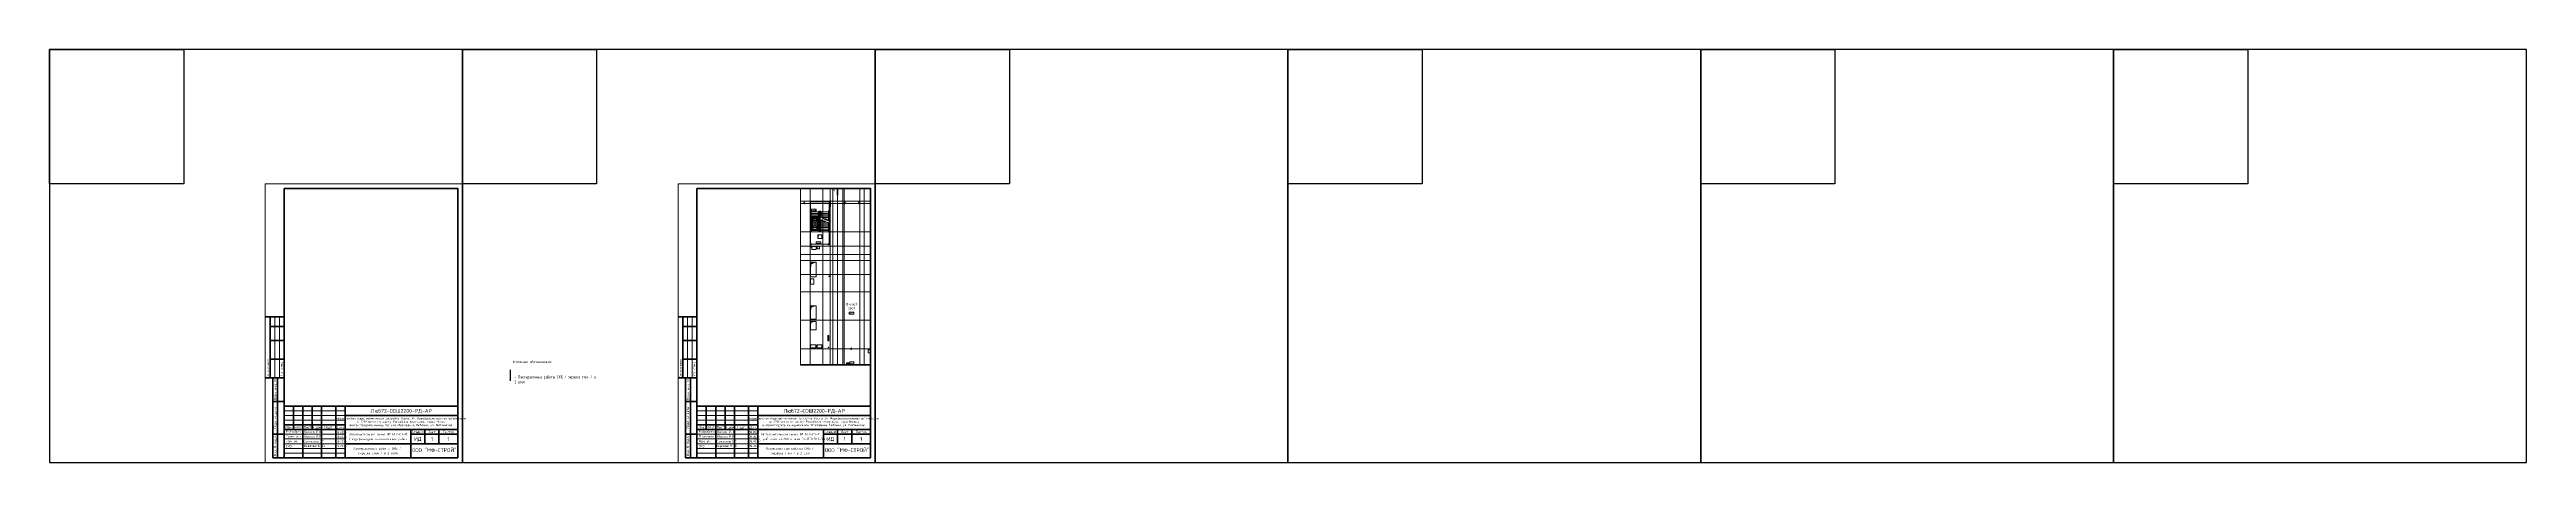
# Paper-space layout '10.3НЗ' of a CAD drawing. Header units: millimetres. Extents: x -143 to 2497, y 0 to 440.
# The model-space entities are those that its viewports show. They can reach past a viewport. Long polylines and large blocks are cut down to what shows.
import ezdxf
from ezdxf.enums import TextEntityAlignment as Align

# ---------------------------------------------------------------- set-up
doc = ezdxf.new("R2018")
doc.units = ezdxf.units.MM
for name, pattern in [('CENTER2', [28.575, 19.05, -3.175, 3.175, -3.175]), ('DASHED', [19.05, 12.7, -6.35]), ('HIDDEN', [9.525, 6.35, -3.175]), ('HIDDEN2', [4.7625, 3.175, -1.5875])]:
    doc.linetypes.add(name, pattern=pattern)
doc.layers.get('0').update_dxf_attribs({"color": 250})
doc.layers.get('Defpoints').update_dxf_attribs({"color": 250})
doc.layers.add('АР_Делит', color=250, linetype='Continuous', lineweight=0, plot=False)
doc.layers.add('РД_Кровля', color=250, linetype='Continuous', lineweight=5, plot=False)
for name, color, linetype, lineweight in [('АР_Мебель', 250, 'Continuous', 5), ('АР_Отметка', 7, 'Continuous', 13), ('АР_Отопительные приборы', 250, 'HIDDEN2', 0), ('АР_Разрезы марка', 250, 'Continuous', 13), ('АР_Тонкая', 250, 'Continuous', 5), ('АР_Ф_ЛК', 250, 'Continuous', 5), ('ВК_Шахты', 5, 'Continuous', 9), ('ДШ_КР', 130, 'Continuous', 35), ('КМ_Фахверки', 250, 'Continuous', 80), ('ОВ_Классы', 250, 'Continuous', 0), ('ОВ_Кондиционирование', 250, 'Continuous', 5), ('ОВ_Шахты', 250, 'Continuous', 5), ('РД_Оси_100', 250, 'Continuous', 0), ('РД_Оси_размер', 250, 'Continuous', 0)]:
    doc.layers.add(name, color=color, linetype=linetype, lineweight=lineweight)
doc.layers.add('Условные обозначения', color=90, linetype='Continuous')
doc.styles.add('Arial_Narrow_08', font='ARIALN.TTF', dxfattribs={"width": 0.8})
doc.styles.get("Standard").update_dxf_attribs({"font": 'arial.ttf'})
doc.styles.add('style1', font='ARIALN.TTF')
doc.styles.add('СПДС', font='isocpeur.ttf', dxfattribs={"width": 0.9, "height": 450})
doc.dimstyles.new('Dim100_ареал', dxfattribs={"dimscale": 100, "dimtxt": 2.5, "dimasz": 1, "dimexe": 1, "dimexo": 1, "dimgap": 0.5, "dimtad": 1, "dimzin": 12, "dimdsep": 46, "dimtxsty": 'style1', "dimblk": 'ARCHTICK', "dimcen": 1, "dimdle": 1, "dimclrd": 256, "dimclre": 256, "dimaunit": 1, "dimadec": 0, "dimazin": 3, "dimtfac": 1, "dimtmove": 1, "dimatfit": 3, "dimldrblk": 'OPEN30', "dimfxl": 2, "dimfxlon": 1, "dimtolj": 1, "dimtzin": 0, "dimlwd": 9, "dimlwe": 9, "dimarcsym": 0})

# ---------------------------------------------------------------- blocks, each defined once
blk = doc.blocks.new('*U982')
at = {"color": 4}
blk.add_lwpolyline([(-220, -220), (220, -220), (220, 220), (-220, 220)], close=True, dxfattribs=at)
at = {"color": 3}
blk.add_lwpolyline([(-220, 220), (-77, 220), (-77, 77), (-220, 77)], close=True, dxfattribs=at)
blk = doc.blocks.new('*U983')
at = {"color": 0, "linetype": 'ByBlock', "lineweight": -2, "transparency": 16777216}
for p in [(0, 0), (440, 0), (880, 0), (1320, 0), (1760, 0), (2200, 0)]:
    blk.add_blockref('*U982', p, dxfattribs=at)
blk = doc.blocks.new('*U1401')
at = {"lineweight": 0}
blk.add_lwpolyline([(-205, -5), (5, -5), (5, 292), (-205, 292)], close=True, dxfattribs=at)
at = {"color": 0, "linetype": 'Continuous', "lineweight": 50}
blk.add_lwpolyline([(-185, 287), (0, 287), (0, 0), (-185, 0)], close=True, dxfattribs=at)
at = {"lineweight": 35}
for points in [[(-185, 150), (-205, 150)], [(-200, 85), (-200, 150)], [(-185, 140), (-200, 140)], [(-185, 125), (-200, 125)], [(-185, 85), (-205, 85)], [(-185, 105), (-200, 105)], [(-185, 85), (-197, 85), (-197, 0), (-185, 0)], [(-192, 0), (-192, 85)], [(-185, 60), (-197, 60)], [(-175, 55), (-175, 30)], [(-165, 55), (-165, 0)], [(-155, 55), (-155, 30)], [(-145, 55), (-145, 0)], [(-130, 55), (-130, 0)], [(-120, 55), (-120, 0)], [(-185, 35), (-120, 35)], [(-185, 30), (0, 30)], [(-120, 45), (0, 45)], [(-50, 30), (-50, 0)], [(-35, 30), (-35, 15)], [(-20, 30), (-20, 15)], [(-185, 25), (-197, 25)], [(-120, 15), (0, 15)], [(-50, 25), (0, 25)]]:
    blk.add_lwpolyline(points, dxfattribs=at)
at = {"lineweight": 18}
for points in [[(-195, 85), (-195, 150)], [(-190, 85), (-190, 150)], [(-185, 50), (-120, 50)], [(-185, 45), (-120, 45)], [(-185, 40), (-120, 40)], [(-185, 25), (-120, 25)], [(-185, 20), (-120, 20)], [(-185, 15), (-120, 15)], [(-185, 10), (-120, 10)], [(-185, 5), (-120, 5)]]:
    blk.add_lwpolyline(points, dxfattribs=at)
at = {"lineweight": 35}
blk.add_lwpolyline([(-185, 0), (0, 0), (0, 55), (-185, 55)], close=True, dxfattribs=at)
at = {"lineweight": 0}
blk.add_lwpolyline([(0, -5), (5, -5), (5, 0)], dxfattribs=at)
at = {"lineweight": -2, "char_height": 2.5, "attachment_point": 5, "rotation": 90, "style": 'СПДС'}
for s, insert, width in [('Согласовано', (-202.5, 95), 19.991), ('Взам. инв. N', (-194.5, 72.5), 24.991), ('Гл. спец.', (-187.5, 95), 19.991), ('Подл. и дата', (-194.5, 42.5), 34.991), ('Инв. N подл.', (-194.5, 12.5), 24.991)]:
    blk.add_mtext(s, dxfattribs=dict(at, insert=insert, width=width))
at = {"lineweight": -2, "char_height": 2.5, "style": 'СПДС'}
for s, insert, width, attachment_point in [('Разработал', (-183.1, 27.5), 17.953, 4), ('Изм.', (-180, 32.5), 10, 5), ('Кол.уч.', (-170, 32.5), 10, 5), ('Лист', (-160, 32.5), 10, 5), ('N док.', (-150, 32.5), 10, 5), ('Подп.', (-137.5, 32.5), 15, 5), ('Дата', (-125, 32.5), 10, 5), ('Стадия', (-42.5, 27.5), 15, 5), ('Лист', (-27.5, 27.5), 15, 5), ('Листов', (-10, 27.5), 20, 5), ('СКО', (-183.1, 12.3), 17.953, 4), ('Проверил', (-183.1, 22.5), 17.953, 4), ('Нач. уч.', (-183.1, 17.3), 17.953, 4), ('{\\T0.9;Саломатов С.Г.}', (-164.2, 17.5), 18.77, 4), ('{\\T0.9;Борисово К. Ю.}', (-164.2, 12.5), 18.77, 4)]:
    blk.add_mtext(s, dxfattribs=dict(at, insert=insert, width=width, attachment_point=attachment_point))
at = {"insert": (-119.3, 43.2), "char_height": 2.2, "attachment_point": 1, "style": 'СПДС'}
blk.add_mtext_dynamic_manual_height_columns('\\pxqc;«Комплексная общественно-жилая застройка. Корпус 34. Общеобразовательная организация на 2200 мест» по адресу: Российская Федерация, город Москва, \\Pвнутригородское муниципальное образование Люблино, ул. Люблинская.', width=118.293, gutter_width=0, heights=[12.8], dxfattribs=at)
at = {"lineweight": 30, "width": 0.9, "flags": 104}
blk.add_attdef('ШАПКА', text='', height=3, dxfattribs=at).set_placement((-135, 281), align=Align.MIDDLE_CENTER)
at = {"style": 'СПДС'}
for tag, p in [('РАЗРАБОТЧИК', (-164, 27.5)), ('РУК.ГРУППЫ', (-164, 22.5))]:
    blk.add_attdef(tag, text='', height=2.5, dxfattribs=at).set_placement(p, align=Align.MIDDLE_LEFT)
at = {"style": 'СПДС', "width": 0.9}
for tag, p in [('ДАТА1', (-129.7, 26.1)), ('ДАТА2', (-129.6, 21.4)), ('ДАТА3', (-129.6, 16.4)), ('ДАТА4', (-129.6, 11.4))]:
    blk.add_attdef(tag, p, '', height=2.3, dxfattribs=at)
at = {"style": 'СПДС'}
for tag, height, p in [('ШИФР_ПРОЕКТА', 4, (-60, 50)), ('НАИМЕНОВАНИЕ_ОБЪЕКТА2', 2.5, (-85, 20)), ('НАИМЕНОВАНИЕ_ЧЕРТЕЖА2', 2.5, (-85, 5)), ('НАИМЕНОВАНИЕ_ЧЕРТЕЖА1', 2.5, (-85, 10)), ('НАИМЕНОВАНИЕ_ОБЪЕКТА', 2.5, (-85, 25)), ('ОРГАНИЗАЦИЯ_РАЗРАБОТЧИК1', 4, (-25, 8.1)), ('СТАДИЯ', 4, (-42.5, 20)), ('ЛИСТ_первый', 4, (-27.5, 20)), ('ЛИСТОВ', 4, (-10, 20))]:
    blk.add_attdef(tag, text='', height=height, dxfattribs=at).set_placement(p, align=Align.MIDDLE_CENTER)
blk = doc.blocks.new('_ArchTick')
at = {"color": 0, "linetype": 'ByBlock', "const_width": 0.15}
blk.add_lwpolyline([(-0.5, -0.5), (0.5, 0.5)], dxfattribs=at)
blk = doc.blocks.new('*D1500')
at = {"layer": 'Defpoints', "color": 0, "transparency": 16777216}
for p in [(88500, 137039), (91800, 138539), (91800, 137039)]:
    blk.add_point(p, dxfattribs=at)
at = {"layer": 'РД_Оси_размер', "lineweight": 9, "transparency": 16777216}
for p, q in [((88400, 138539), (91900, 138539)), ((88500, 138339), (88500, 138639)), ((91800, 138339), (91800, 138639))]:
    blk.add_line(p, q, dxfattribs=at)
at = {"layer": 'РД_Оси_размер', "lineweight": 9, "transparency": 16777216, "xscale": 100, "yscale": 100, "zscale": 100, "rotation": 180}
blk.add_blockref('_ArchTick', (88500, 138539), dxfattribs=at)
at = {"layer": 'РД_Оси_размер', "lineweight": 9, "transparency": 16777216, "xscale": 100, "yscale": 100, "zscale": 100}
blk.add_blockref('_ArchTick', (91800, 138539), dxfattribs=at)
at = {"layer": 'РД_Оси_размер', "color": 0, "transparency": 16777216, "insert": (90150, 138716), "char_height": 250, "attachment_point": 5, "style": 'style1'}
blk.add_mtext('\\A1;3300', dxfattribs=at)
blk = doc.blocks.new('_Open30')
at = {"color": 0, "linetype": 'ByBlock', "lineweight": -2}
for p, q in [((-1, 0.3), (0, 0)), ((0, 0), (-1, -0.3)), ((0, 0), (-1, 0))]:
    blk.add_line(p, q, dxfattribs=at)
blk = doc.blocks.new('*D1501')
at = {"layer": 'Defpoints', "color": 0, "transparency": 16777216}
for p in [(91800, 137039), (94500, 138539), (94500, 137039)]:
    blk.add_point(p, dxfattribs=at)
at = {"layer": 'РД_Оси_размер', "lineweight": 9, "transparency": 16777216}
for p, q in [((91700, 138539), (94600, 138539)), ((91800, 138339), (91800, 138639)), ((94500, 138339), (94500, 138639))]:
    blk.add_line(p, q, dxfattribs=at)
at = {"layer": 'РД_Оси_размер', "lineweight": 9, "transparency": 16777216, "xscale": 100, "yscale": 100, "zscale": 100, "rotation": 180}
blk.add_blockref('_ArchTick', (91800, 138539), dxfattribs=at)
at = {"layer": 'РД_Оси_размер', "lineweight": 9, "transparency": 16777216, "xscale": 100, "yscale": 100, "zscale": 100}
blk.add_blockref('_ArchTick', (94500, 138539), dxfattribs=at)
at = {"layer": 'РД_Оси_размер', "color": 0, "transparency": 16777216, "insert": (93150, 138716), "char_height": 250, "attachment_point": 5, "style": 'style1'}
blk.add_mtext('\\A1;2700', dxfattribs=at)
blk = doc.blocks.new('*D1502')
at = {"layer": 'Defpoints', "color": 0, "transparency": 16777216}
for p in [(94500, 137039), (96000, 138539), (96000, 137039)]:
    blk.add_point(p, dxfattribs=at)
at = {"layer": 'РД_Оси_размер', "lineweight": 9, "transparency": 16777216}
for p, q in [((94400, 138539), (96100, 138539)), ((94500, 138339), (94500, 138639)), ((96000, 138339), (96000, 138639))]:
    blk.add_line(p, q, dxfattribs=at)
at = {"layer": 'РД_Оси_размер', "lineweight": 9, "transparency": 16777216, "xscale": 100, "yscale": 100, "zscale": 100, "rotation": 180}
blk.add_blockref('_ArchTick', (94500, 138539), dxfattribs=at)
at = {"layer": 'РД_Оси_размер', "lineweight": 9, "transparency": 16777216, "xscale": 100, "yscale": 100, "zscale": 100}
blk.add_blockref('_ArchTick', (96000, 138539), dxfattribs=at)
at = {"layer": 'РД_Оси_размер', "color": 0, "transparency": 16777216, "insert": (95250, 138716), "char_height": 250, "attachment_point": 5, "style": 'style1'}
blk.add_mtext('\\A1;1500', dxfattribs=at)
blk = doc.blocks.new('*D1503')
at = {"layer": 'Defpoints', "color": 0, "transparency": 16777216}
for p in [(96000, 137039), (96600, 138539), (96600, 137039)]:
    blk.add_point(p, dxfattribs=at)
at = {"layer": 'РД_Оси_размер', "lineweight": 9, "transparency": 16777216}
for p, q in [((95900, 138539), (96700, 138539)), ((96000, 138339), (96000, 138639)), ((96600, 138339), (96600, 138639))]:
    blk.add_line(p, q, dxfattribs=at)
at = {"layer": 'РД_Оси_размер', "lineweight": 9, "transparency": 16777216, "xscale": 100, "yscale": 100, "zscale": 100, "rotation": 180}
blk.add_blockref('_ArchTick', (96000, 138539), dxfattribs=at)
at = {"layer": 'РД_Оси_размер', "lineweight": 9, "transparency": 16777216, "xscale": 100, "yscale": 100, "zscale": 100}
blk.add_blockref('_ArchTick', (96600, 138539), dxfattribs=at)
at = {"layer": 'РД_Оси_размер', "color": 0, "transparency": 16777216, "insert": (96300, 138716), "char_height": 250, "attachment_point": 5, "style": 'style1'}
blk.add_mtext('\\A1;600', dxfattribs=at)
blk = doc.blocks.new('*D1504')
at = {"layer": 'Defpoints', "color": 0, "transparency": 16777216}
for p in [(96600, 137039), (98700, 138539), (98700, 137039)]:
    blk.add_point(p, dxfattribs=at)
at = {"layer": 'РД_Оси_размер', "lineweight": 9, "transparency": 16777216}
for p, q in [((96500, 138539), (98800, 138539)), ((96600, 138339), (96600, 138639)), ((98700, 138339), (98700, 138639))]:
    blk.add_line(p, q, dxfattribs=at)
at = {"layer": 'РД_Оси_размер', "lineweight": 9, "transparency": 16777216, "xscale": 100, "yscale": 100, "zscale": 100, "rotation": 180}
blk.add_blockref('_ArchTick', (96600, 138539), dxfattribs=at)
at = {"layer": 'РД_Оси_размер', "lineweight": 9, "transparency": 16777216, "xscale": 100, "yscale": 100, "zscale": 100}
blk.add_blockref('_ArchTick', (98700, 138539), dxfattribs=at)
at = {"layer": 'РД_Оси_размер', "color": 0, "transparency": 16777216, "insert": (97650, 138716), "char_height": 250, "attachment_point": 5, "style": 'style1'}
blk.add_mtext('\\A1;2100', dxfattribs=at)
blk = doc.blocks.new('*D1505')
at = {"layer": 'Defpoints', "color": 0, "transparency": 16777216}
for p in [(98700, 137039), (99000, 138539), (99000, 137039)]:
    blk.add_point(p, dxfattribs=at)
at = {"layer": 'РД_Оси_размер', "lineweight": 9, "transparency": 16777216}
for p, q in [((98622, 138039), (98070, 138039)), ((98600, 138539), (99100, 138539)), ((98850, 138539), (98622, 138039)), ((98700, 138339), (98700, 138639)), ((99000, 138339), (99000, 138639))]:
    blk.add_line(p, q, dxfattribs=at)
at = {"layer": 'РД_Оси_размер', "lineweight": 9, "transparency": 16777216, "xscale": 100, "yscale": 100, "zscale": 100, "rotation": 180}
blk.add_blockref('_ArchTick', (98700, 138539), dxfattribs=at)
at = {"layer": 'РД_Оси_размер', "lineweight": 9, "transparency": 16777216, "xscale": 100, "yscale": 100, "zscale": 100}
blk.add_blockref('_ArchTick', (99000, 138539), dxfattribs=at)
at = {"layer": 'РД_Оси_размер', "color": 0, "transparency": 16777216, "insert": (98346, 138216), "char_height": 250, "attachment_point": 5, "style": 'style1'}
blk.add_mtext('\\A1;300', dxfattribs=at)
blk = doc.blocks.new('*D1506')
at = {"layer": 'Defpoints', "color": 0, "transparency": 16777216}
for p in [(99000, 137039), (102300, 138539), (102300, 137039)]:
    blk.add_point(p, dxfattribs=at)
at = {"layer": 'РД_Оси_размер', "lineweight": 9, "transparency": 16777216}
for p, q in [((98900, 138539), (102400, 138539)), ((99000, 138339), (99000, 138639)), ((102300, 138339), (102300, 138639))]:
    blk.add_line(p, q, dxfattribs=at)
at = {"layer": 'РД_Оси_размер', "lineweight": 9, "transparency": 16777216, "xscale": 100, "yscale": 100, "zscale": 100, "rotation": 180}
blk.add_blockref('_ArchTick', (99000, 138539), dxfattribs=at)
at = {"layer": 'РД_Оси_размер', "lineweight": 9, "transparency": 16777216, "xscale": 100, "yscale": 100, "zscale": 100}
blk.add_blockref('_ArchTick', (102300, 138539), dxfattribs=at)
at = {"layer": 'РД_Оси_размер', "color": 0, "transparency": 16777216, "insert": (100650, 138716), "char_height": 250, "attachment_point": 5, "style": 'style1'}
blk.add_mtext('\\A1;3300', dxfattribs=at)
blk = doc.blocks.new('*D1507')
at = {"layer": 'Defpoints', "color": 0, "transparency": 16777216}
for p in [(102300, 137039), (103200, 138539), (103200, 137039)]:
    blk.add_point(p, dxfattribs=at)
at = {"layer": 'РД_Оси_размер', "lineweight": 9, "transparency": 16777216}
for p, q in [((102200, 138539), (103300, 138539)), ((102300, 138339), (102300, 138639)), ((103200, 138339), (103200, 138639))]:
    blk.add_line(p, q, dxfattribs=at)
at = {"layer": 'РД_Оси_размер', "lineweight": 9, "transparency": 16777216, "xscale": 100, "yscale": 100, "zscale": 100, "rotation": 180}
blk.add_blockref('_ArchTick', (102300, 138539), dxfattribs=at)
at = {"layer": 'РД_Оси_размер', "lineweight": 9, "transparency": 16777216, "xscale": 100, "yscale": 100, "zscale": 100}
blk.add_blockref('_ArchTick', (103200, 138539), dxfattribs=at)
at = {"layer": 'РД_Оси_размер', "color": 0, "transparency": 16777216, "insert": (102750, 138716), "char_height": 250, "attachment_point": 5, "style": 'style1'}
blk.add_mtext('\\A1;900', dxfattribs=at)
blk = doc.blocks.new('*D1508')
at = {"layer": 'Defpoints', "color": 0, "transparency": 16777216}
for p in [(103200, 137039), (105300, 138539), (105300, 137039)]:
    blk.add_point(p, dxfattribs=at)
at = {"layer": 'РД_Оси_размер', "lineweight": 9, "transparency": 16777216}
for p, q in [((103100, 138539), (105400, 138539)), ((103200, 138339), (103200, 138639)), ((105300, 138339), (105300, 138639))]:
    blk.add_line(p, q, dxfattribs=at)
at = {"layer": 'РД_Оси_размер', "lineweight": 9, "transparency": 16777216, "xscale": 100, "yscale": 100, "zscale": 100, "rotation": 180}
blk.add_blockref('_ArchTick', (103200, 138539), dxfattribs=at)
at = {"layer": 'РД_Оси_размер', "lineweight": 9, "transparency": 16777216, "xscale": 100, "yscale": 100, "zscale": 100}
blk.add_blockref('_ArchTick', (105300, 138539), dxfattribs=at)
at = {"layer": 'РД_Оси_размер', "color": 0, "transparency": 16777216, "insert": (104250, 138716), "char_height": 250, "attachment_point": 5, "style": 'style1'}
blk.add_mtext('\\A1;2100', dxfattribs=at)
blk = doc.blocks.new('Отметка_план')
at = {"color": 7}
blk.add_lwpolyline([(0, 0), (10, 0), (10, 4), (0, 4)], close=True, dxfattribs=at)
at = {"style": 'Arial_Narrow_08', "width": 0.8}
blk.add_attdef('OTMG', text='', height=2.5, dxfattribs=at).set_placement((9.1, 0.7), align=Align.RIGHT)
blk = doc.blocks.new('otv')
at = {"linetype": 'Continuous'}
blk.add_lwpolyline([(0, -1), (0, 0), (1, 0), (1, -1)], close=True, dxfattribs=at)
blk.add_solid([(0, -1), (0, 0), (0.13, -0.14), (1, 0)], dxfattribs=at)
blk = doc.blocks.new('otv пунктир')
at = {"linetype": 'HIDDEN', "ltscale": 0.07}
blk.add_lwpolyline([(0, 0), (0, 1), (1, 1), (1, 0)], close=True, dxfattribs=at)
blk.add_lwpolyline([(0, 1), (0.13, 0.14), (1, 0)], dxfattribs=at)
blk = doc.blocks.new('Люк_ЛК_кровля')
for points in [[(-300, 1300), (2500, 1300), (2500, -300), (-300, -300)], [(-120, 1120), (2320, 1120), (2320, -120), (-120, -120)], [(0, 1000), (2200, 1000), (2200, 0), (0, 0)]]:
    blk.add_lwpolyline(points, close=True)
for points in [[(0, 1000), (2200, 0)], [(2200, 1000), (0, 0)]]:
    blk.add_lwpolyline(points)
blk = doc.blocks.new('Ф_пеноблок 200')
at = {"layer": 'КМ_Фахверки'}
blk.add_lwpolyline([(0, -75), (0, 0), (200, 0), (200, -75)], dxfattribs=at)
blk = doc.blocks.new('Bottom_R_1100')
at = {"layer": 'АР_Отопительные приборы'}
blk.add_lwpolyline([(-550, -100), (550, -100), (550, 100), (-550, 100)], close=True, dxfattribs=at)
blk = doc.blocks.new('СОШ_2200_АР_ОСИ_М100_28.05.24')
at = {"layer": 'АР_Делит', "color": 5, "linetype": 'DASHED'}
blk.add_lwpolyline([(72745, 135155), (114955, 135155)], dxfattribs=at)
at = {"layer": 'РД_Оси_100', "linetype": 'CENTER2'}
for p, q in [((91800, -6155), (91800, 139938.679)), ((94500, -6155), (94500, 139938.679)), ((96000, -6155), (96000, 139938.679)), ((102300, -6155), (102300, 139938.679)), ((-5954.958, 134700), (119910, 134700)), ((-5954.958, 128700), (119910, 128700)), ((-5954.958, 125700), (119910, 125700)), ((-5954.958, 122700), (119910, 122700)), ((-5954.958, 119700), (119910, 119700)), ((-5954.958, 116100), (119910, 116100)), ((35037.55, 116100), (119910, 116100)), ((-5954.958, 110100), (119910, 110100)), ((35037.55, 110100), (119910, 110100)), ((-5954.958, 104100), (119910, 104100))]:
    blk.add_line(p, q, dxfattribs=at)
for points in [[(96600, -6155), (96600, 139938.679)], [(98700, -6194.98), (98700, 139538.679), (98550, 139938.679)], [(99000, -6195.83), (99000, 139538.679), (99150, 139938.679)], [(103200, -6155), (103200, 139938.679)], [(119910, 100950), (119410, 100800), (-5454.958, 100800), (-5954.958, 100950)], [(119910, 100350), (119410, 100500), (-5454.958, 100500), (-5954.958, 100350)]]:
    blk.add_lwpolyline(points, dxfattribs=at)
at = {"layer": 'РД_Оси_размер'}
for base, p1, p2, picture, middle in [((91800, 138538.679), (88500, 137038.679), (91800, 137038.679), '*D1500', (90150, 138716.322)), ((94500, 138538.679), (91800, 137038.679), (94500, 137038.679), '*D1501', (93150, 138716.322)), ((96000, 138538.679), (94500, 137038.679), (96000, 137038.679), '*D1502', (95250, 138716.322)), ((96600, 138538.679), (96000, 137038.679), (96600, 137038.679), '*D1503', (96300, 138716.322)), ((98700, 138538.679), (96600, 137038.679), (98700, 137038.679), '*D1504', (97650, 138716.322)), ((102300, 138538.679), (99000, 137038.679), (102300, 137038.679), '*D1506', (100650, 138716.322)), ((103200, 138538.679), (102300, 137038.679), (103200, 137038.679), '*D1507', (102750, 138716.322)), ((105300, 138538.679), (103200, 137038.679), (105300, 137038.679), '*D1508', (104250, 138716.322))]:
    dim = blk.add_linear_dim(base=base, p1=p1, p2=p2, dimstyle='Dim100_ареал', dxfattribs=at)
    dim.commit()
    dim.dimension.update_dxf_attribs({"geometry": picture, "text_midpoint": middle})
dim = blk.add_linear_dim(base=(99000, 138538.679), p1=(98700, 137038.679), p2=(99000, 137038.679), dimstyle='Dim100_ареал', dxfattribs=at)
dim.commit()
dim.dimension.update_dxf_attribs({"geometry": '*D1505', "text_midpoint": (98572.453, 138038.679), "dimtype": 160})

msp = doc.modelspace()

# ---------------------------------------------------------------- linework, layer by layer
for points in [[(-129789.962, 288095.165), (-129789.962, 283895.165), (-129829.962, 283895.165), (-129829.962, 288395.165), (-129789.962, 288395.165), (-129789.962, 288095.165)], [(-126059.959, 286196.22), (-126059.959, 288395.165), (-126019.959, 288395.165), (-126019.959, 286178.59)], [(-126019.959, 285723.783), (-126019.959, 283895.165), (-126059.959, 283895.165), (-126059.959, 285741.413)]]:
    msp.add_lwpolyline(points)
at = {"layer": 'АР_Делит'}
msp.add_lwpolyline([(-129874.962, 281295.165), (-129874.962, 290195.165), (-125974.959, 290195.165), (-125974.959, 281295.165)], close=True, dxfattribs=at)
at = {"layer": 'АР_Мебель'}
msp.add_line((-125674.956, 289172.224), (-125674.956, 290501.528), dxfattribs=at)
at = {"layer": 'АР_Разрезы марка', "linetype": 'DASHED', "lineweight": 0}
for points in [[(-124187.876, 292799.56), (-124187.876, 255831.734), (-126200.847, 255831.734), (-126200.847, 153225.483)], [(-103430.135, 279126.992), (-159945.213, 279126.992), (-159945.213, 276114.972), (-188613.294, 276114.972)]]:
    msp.add_lwpolyline(points, dxfattribs=at)
at = {"layer": 'АР_Разрезы марка'}
msp.add_lwpolyline([(-124187.876, 292204.234, 0, 200, 0), (-124632.144, 292204.234, 0, 0, 0), (-125461.705, 292204.234, 0, 0, 0)], format="xyseb", dxfattribs=at)
at = {"layer": 'АР_Разрезы марка', "lineweight": 50}
msp.add_lwpolyline([(-124187.876, 292799.56), (-124187.876, 291608.909)], dxfattribs=at)
at = {"layer": 'АР_Тонкая'}
for points in [[(-127824.96, 286974.139), (-126964.342, 286616.862), (-126786.942, 286709.426), (-126912.977, 286423.469), (-126735.576, 286516.034), (-125974.959, 286158.756)], [(-127824.96, 286519.332), (-126964.342, 286162.055), (-126786.942, 286254.619), (-126912.977, 285968.662), (-126735.576, 286061.227), (-125974.959, 285703.949)]]:
    msp.add_lwpolyline(points, dxfattribs=at)
at = {"layer": 'АР_Ф_ЛК'}
for p, q in [((-129874.962, 288095.165), (-129829.962, 288095.165)), ((-129874.962, 287795.165), (-129829.962, 287795.165)), ((-129874.962, 287495.165), (-129829.962, 287495.165)), ((-129874.962, 287195.165), (-129829.962, 287195.165)), ((-129789.962, 288095.165), (-128129.96, 288095.165)), ((-129789.962, 287795.165), (-128129.96, 287795.165)), ((-129789.962, 287495.165), (-128129.96, 287495.165)), ((-129789.962, 287195.165), (-128129.96, 287195.165)), ((-128089.96, 288095.165), (-128064.96, 288095.165)), ((-128089.96, 287795.165), (-128064.96, 287795.165)), ((-128089.96, 287495.165), (-128064.96, 287495.165)), ((-128089.96, 287195.165), (-128064.96, 287195.165)), ((-128024.96, 288095.165), (-127824.96, 288095.165)), ((-127784.96, 288095.165), (-127759.96, 288095.165)), ((-127784.96, 287795.165), (-127759.96, 287795.165)), ((-127784.96, 287495.165), (-127759.96, 287495.165)), ((-127784.96, 287195.165), (-127759.96, 287195.165)), ((-127719.96, 288095.165), (-126059.959, 288095.165)), ((-127719.96, 287795.165), (-126059.959, 287795.165)), ((-127719.96, 287495.165), (-126059.959, 287495.165)), ((-127719.96, 287195.165), (-126059.959, 287195.165)), ((-126019.959, 288095.165), (-125974.959, 288095.165)), ((-126019.959, 287795.165), (-125974.959, 287795.165)), ((-126019.959, 287495.165), (-125974.959, 287495.165)), ((-126019.959, 287195.165), (-125974.959, 287195.165)), ((-129874.962, 286895.165), (-129829.962, 286895.165)), ((-129874.962, 286595.165), (-129829.962, 286595.165)), ((-129874.962, 286295.165), (-129829.962, 286295.165)), ((-129874.962, 285995.165), (-129829.962, 285995.165)), ((-129874.962, 285695.165), (-129829.962, 285695.165)), ((-129874.962, 285395.165), (-129829.962, 285395.165)), ((-129874.962, 285095.165), (-129829.962, 285095.165)), ((-129874.962, 284795.165), (-129829.962, 284795.165)), ((-129874.962, 284495.165), (-129829.962, 284495.165)), ((-129874.962, 284195.165), (-129829.962, 284195.165)), ((-129789.962, 286895.165), (-128129.96, 286895.165)), ((-129789.962, 286595.165), (-128129.96, 286595.165)), ((-129789.962, 286295.165), (-128129.96, 286295.165)), ((-129789.962, 285995.165), (-128129.96, 285995.165)), ((-129789.962, 285695.165), (-128129.96, 285695.165)), ((-129789.962, 285395.165), (-128129.96, 285395.165)), ((-129789.962, 285095.165), (-128129.96, 285095.165)), ((-129789.962, 284795.165), (-128129.96, 284795.165)), ((-129789.962, 284495.165), (-128129.96, 284495.165)), ((-129789.962, 284195.165), (-128129.96, 284195.165)), ((-128089.96, 286895.165), (-128064.96, 286895.165)), ((-128089.96, 286595.165), (-128064.96, 286595.165)), ((-128089.96, 286295.165), (-128064.96, 286295.165)), ((-128089.96, 285995.165), (-128064.96, 285995.165)), ((-128089.96, 285695.165), (-128064.96, 285695.165)), ((-128089.96, 285395.165), (-128064.96, 285395.165)), ((-128089.96, 285095.165), (-128064.96, 285095.165)), ((-128089.96, 284795.165), (-128064.96, 284795.165)), ((-128089.96, 284495.165), (-128064.96, 284495.165)), ((-128089.96, 284195.165), (-128064.96, 284195.165)), ((-128024.96, 284195.165), (-127824.96, 284195.165)), ((-127784.96, 286295.165), (-127759.96, 286295.165)), ((-127784.96, 285995.165), (-127759.96, 285995.165)), ((-127784.96, 285695.165), (-127759.96, 285695.165)), ((-127784.96, 285395.165), (-127759.96, 285395.165)), ((-127784.96, 285095.165), (-127759.96, 285095.165)), ((-127784.96, 284795.165), (-127759.96, 284795.165)), ((-127784.96, 284495.165), (-127759.96, 284495.165)), ((-127784.96, 284195.165), (-127759.96, 284195.165)), ((-127719.96, 286295.165), (-127266.352, 286295.165)), ((-127719.96, 285995.165), (-126585.69, 285995.165)), ((-127719.96, 285695.165), (-126059.959, 285695.165)), ((-127719.96, 285395.165), (-126059.959, 285395.165)), ((-127719.96, 285095.165), (-126059.959, 285095.165)), ((-127719.96, 284795.165), (-126059.959, 284795.165)), ((-127719.96, 284495.165), (-126059.959, 284495.165)), ((-127719.96, 284195.165), (-126059.959, 284195.165)), ((-127645.778, 286895.165), (-126059.959, 286895.165)), ((-126837.302, 286595.165), (-126059.959, 286595.165)), ((-126284.452, 286295.165), (-126059.959, 286295.165)), ((-126019.959, 286895.165), (-125974.959, 286895.165)), ((-126019.959, 286595.165), (-125974.959, 286595.165)), ((-126019.959, 286295.165), (-125974.959, 286295.165)), ((-126019.959, 285695.165), (-125974.959, 285695.165)), ((-126019.959, 285395.165), (-125974.959, 285395.165)), ((-126019.959, 285095.165), (-125974.959, 285095.165)), ((-126019.959, 284795.165), (-125974.959, 284795.165)), ((-126019.959, 284495.165), (-125974.959, 284495.165)), ((-126019.959, 284195.165), (-125974.959, 284195.165))]:
    msp.add_line(p, q, dxfattribs=at)
for points in [[(-128934.961, 288095.165, 0, 150, 0), (-128934.961, 287628.916, 0, 0, 0), (-128934.961, 284195.165, 0, 0, 0)], [(-126914.96, 286716.686, 0, 150, 0), (-126914.96, 287182.934, 0, 0, 0), (-126914.96, 288095.165, 0, 0, 0)], [(-126914.96, 284195.165, 0, 150, 0), (-126914.96, 284661.414, 0, 0, 0), (-126914.96, 285995.165, 0, 0, 0)]]:
    msp.add_lwpolyline(points, format="xyseb", dxfattribs=at)
for points in [[(-127719.96, 286473.054), (-127719.96, 284040.165), (-128129.96, 284040.165), (-128129.96, 288250.165), (-127719.96, 288250.165), (-127719.96, 286927.861)], [(-127759.96, 286490.684), (-127759.96, 284080.165), (-128089.96, 284080.165), (-128089.96, 288210.165), (-127759.96, 288210.165), (-127759.96, 286945.491)], [(-127784.96, 286501.702), (-127784.96, 284105.165), (-128064.96, 284105.165), (-128064.96, 288185.165), (-127784.96, 288185.165), (-127784.96, 286956.509)]]:
    msp.add_lwpolyline(points, dxfattribs=at)
for points in [[(-128024.96, 284145.165), (-128024.96, 288145.165), (-127824.96, 288145.165), (-127824.96, 284145.165)], [(-128024.96, 284195.165), (-128024.96, 288095.165), (-127824.96, 288095.165), (-127824.96, 284195.165)]]:
    msp.add_lwpolyline(points, close=True, dxfattribs=at)
at = {"layer": 'ДШ_КР', "lineweight": 0}
msp.add_lwpolyline([(-184374.956, 255845.168), (-106819.956, 255845.168), (-106819.956, 255795.168), (-184374.956, 255795.168)], close=True, dxfattribs=at)

# ---------------------------------------------------------------- block references
at = {"layer": 'АР_Отметка'}
ref = msp.add_blockref('Отметка_план', (-129705.258, 288312.086), dxfattribs=dict(at, xscale=100, yscale=100, zscale=100))
ref.add_attrib('OTMG', '+6.300', dxfattribs={"layer": '0', "color": 0, "height": 250, "style": 'style1'}).set_placement((-128747.84, 288631.902), align=Align.TOP_RIGHT)
ref = msp.add_blockref('Отметка_план', (-128683.897, 281431.322), dxfattribs=dict(at, xscale=100, yscale=100, zscale=100))
ref.add_attrib('OTMG', '+8.400', dxfattribs={"layer": '0', "color": 0, "height": 250, "style": 'style1'}).set_placement((-127726.479, 281751.139), align=Align.TOP_RIGHT)
ref = msp.add_blockref('Отметка_план', (-121758.573, 266569.146), dxfattribs=dict(at, xscale=100, yscale=100, zscale=100))
ref.add_attrib('OTMG', '+4.200', dxfattribs={"layer": '0', "color": 0, "height": 250, "style": 'style1'}).set_placement((-120801.155, 266888.962), align=Align.TOP_RIGHT)
at = {"layer": 'АР_Отопительные приборы', "rotation": 89.9999999999818}
msp.add_blockref('Bottom_R_1100', (-126104.956, 261511.395), dxfattribs=at)
at = {"layer": 'ВК_Шахты', "color": 1, "xscale": 200, "yscale": 200}
for p in [(-129874.95, 281395.168), (-126174.959, 281395.168)]:
    msp.add_blockref('otv', p, dxfattribs=at)
at = {"layer": 'КМ_Фахверки', "xscale": -1}
for p, rotation in [((-131194.956, 290095.168), 90), ((-125974.959, 274536.388), 180), ((-121324.956, 259395.168), 90)]:
    msp.add_blockref('Ф_пеноблок 200', p, dxfattribs=dict(at, rotation=rotation))
at = {"layer": 'КМ_Фахверки', "rotation": 270}
for p in [(-122624.962, 290095.168), (-119674.959, 290095.168)]:
    msp.add_blockref('Ф_пеноблок 200', p, dxfattribs=at)
at = {"layer": 'ОВ_Классы', "rotation": 270}
for p, xscale, yscale in [((-128274.959, 288095.165), 700, 700), ((-128324.959, 283280.165), 800, 800), ((-128574.956, 260095.168), 600, 1100)]:
    msp.add_blockref('otv пунктир', p, dxfattribs=dict(at, xscale=xscale, yscale=yscale))
at = {"layer": 'ОВ_Кондиционирование'}
for p, xscale, yscale in [((-129874.956, 280795.168), 100, 150), ((-126174.956, 259645.167), 150, 100)]:
    msp.add_blockref('otv', p, dxfattribs=dict(at, xscale=xscale, yscale=yscale))
at = {"layer": 'ОВ_Шахты', "color": 1}
for p, xscale, yscale in [((-129873.409, 277495.168), 1200, 3100), ((-129574.958, 280795.168), 900, 600), ((-128474.958, 280795.168), 500, 500), ((-129874.652, 273995.168), 700, 1100), ((-129874.956, 268345.168), 1200, 2800), ((-129874.089, 265045.168), 1200, 1750), ((-122274.956, 256325.168), 500, 230), ((-121574.956, 256495.168), 800, 400)]:
    msp.add_blockref('otv', p, dxfattribs=dict(at, xscale=xscale, yscale=yscale))
at = {"layer": 'ОВ_Шахты', "xscale": 1100, "yscale": 600}
for p in [(-129874.956, 260095.467), (-128574.956, 260095.467), (-117774.956, 259045.168)]:
    msp.add_blockref('otv', p, dxfattribs=at)
at = {"layer": 'РД_Кровля', "rotation": 89.99995577451405}
msp.add_blockref('Люк_ЛК_кровля', (-128459.959, 284495.167), dxfattribs=at)
at = {"layer": 'РД_Оси_100'}
msp.add_blockref('СОШ_2200_АР_ОСИ_М100_28.05.24', (-221774.956, 155195.168), dxfattribs=at)

# ---------------------------------------------------------------- texts
at = {"layer": 'АР_Отметка', "insert": (-121224.19, 268250.834), "char_height": 500, "width": 1999.94, "attachment_point": 5, "style": 'style1'}
msp.add_mtext('Второй свет', dxfattribs=at)
at = {"layer": 'АР_Разрезы марка', "color": 7, "insert": (-124978.799, 292757.949), "char_height": 600, "width": 1999.94, "attachment_point": 5, "style": 'style1'}
msp.add_mtext('4', dxfattribs=at)

psp = doc.layouts.new('10.3НЗ')

# ---------------------------------------------------------------- linework, layer by layer
at = {"color": 146, "lineweight": 30, "true_color": 0x105689}
psp.add_lwpolyline([(347.8, 98.8), (347.8, 86.8)], dxfattribs=at)

# ---------------------------------------------------------------- block references
psp.add_blockref('*U983', (77, 220))
ref = psp.add_blockref('*U1401', (292, 5))
ref.add_attrib('СТАДИЯ', 'ИД', dxfattribs={"height": 4, "style": 'СПДС'}).set_placement((249.5, 25), align=Align.MIDDLE_CENTER)
ref.add_attrib('ЛИСТ_первый', '1', dxfattribs={"height": 4, "style": 'СПДС'}).set_placement((264.5, 25), align=Align.MIDDLE_CENTER)
ref.add_attrib('ЛИСТОВ', '1', dxfattribs={"height": 4, "style": 'СПДС'}).set_placement((282, 25), align=Align.MIDDLE_CENTER)
ref.add_attrib('ШИФР_ПРОЕКТА', 'Люб72-СОШ2200-РД-АР', dxfattribs={"height": 4, "style": 'СПДС'}).set_placement((232, 55), align=Align.MIDDLE_CENTER)
ref.add_attrib('НАИМЕНОВАНИЕ_ОБЪЕКТА', 'Исполнительная схема № 10.2-Ст-Л', dxfattribs={"height": 2.5, "style": 'СПДС'}).set_placement((207, 30), align=Align.MIDDLE_CENTER)
ref.add_attrib('НАИМЕНОВАНИЕ_ОБЪЕКТА2', 'Спецификация выполненных работ', dxfattribs={"height": 2.5, "style": 'СПДС'}).set_placement((207, 25), align=Align.MIDDLE_CENTER)
ref.add_attrib('НАИМЕНОВАНИЕ_ЧЕРТЕЖА1', 'Лакокрасочные работы СКБ / ', dxfattribs={"height": 2.5, "style": 'СПДС'}).set_placement((207, 15), align=Align.MIDDLE_CENTER)
ref.add_attrib('НАИМЕНОВАНИЕ_ЧЕРТЕЖА2', 'окраска стен / в 2 слоя', dxfattribs={"height": 2.5, "style": 'СПДС'}).set_placement((207, 10), align=Align.MIDDLE_CENTER)
ref.add_attrib('ОРГАНИЗАЦИЯ_РАЗРАБОТЧИК1', 'ООО "МФ-СТРОЙ"', dxfattribs={"height": 4, "style": 'СПДС'}).set_placement((267, 13.1), align=Align.MIDDLE_CENTER)
ref.add_attrib('РАЗРАБОТЧИК', 'Досаев Р.Ш.', dxfattribs={"height": 2.5, "style": 'СПДС'}).set_placement((128, 32.5), align=Align.MIDDLE_LEFT)
ref.add_attrib('РУК.ГРУППЫ', 'Шипов В.В.', dxfattribs={"height": 2.5, "style": 'СПДС'}).set_placement((128, 27.5), align=Align.MIDDLE_LEFT)
ref.add_attrib('ДАТА2', '08.2026', (162.4, 26.4), dxfattribs={"height": 2.3, "style": 'СПДС', "width": 0.9})
ref.add_attrib('ДАТА3', '08.2026', (162.4, 21.4), dxfattribs={"height": 2.3, "style": 'СПДС', "width": 0.9})
lines = psp.add_mtext('\\W0.9000;', dxfattribs={"insert": (157, 286), "char_height": 2.5, "attachment_point": 1})
ref.add_attrib('ШАПКА', '', (157, 286), dxfattribs={"flags": 104}).embed_mtext(lines)
ref.add_attrib('ДАТА1', '08.2026', (162.3, 31.1), dxfattribs={"height": 2.3, "style": 'СПДС', "width": 0.9})
ref.add_attrib('ДАТА4', '09.2026', (162.4, 16.4), dxfattribs={"height": 2.3, "style": 'СПДС', "width": 0.9})
ref = psp.add_blockref('*U1401', (732, 5))
ref.add_attrib('СТАДИЯ', 'ИД', dxfattribs={"height": 4, "style": 'СПДС'}).set_placement((689.5, 25), align=Align.MIDDLE_CENTER)
ref.add_attrib('ЛИСТ_первый', '1', dxfattribs={"height": 4, "style": 'СПДС'}).set_placement((704.5, 25), align=Align.MIDDLE_CENTER)
ref.add_attrib('ЛИСТОВ', '1', dxfattribs={"height": 4, "style": 'СПДС'}).set_placement((722, 25), align=Align.MIDDLE_CENTER)
ref.add_attrib('ШИФР_ПРОЕКТА', 'Люб72-СОШ2200-РД-АР', dxfattribs={"height": 4, "style": 'СПДС'}).set_placement((672, 55), align=Align.MIDDLE_CENTER)
ref.add_attrib('НАИМЕНОВАНИЕ_ОБЪЕКТА', 'Исполнительная схема № 10.2-Ст-Л', dxfattribs={"height": 2.5, "style": 'СПДС'}).set_placement((647, 30), align=Align.MIDDLE_CENTER)
ref.add_attrib('НАИМЕНОВАНИЕ_ОБЪЕКТА2', 'Отд. раб. отм. +4.200 в осях С2-ЛЛ/30.1-38.1', dxfattribs={"height": 2.5, "style": 'СПДС'}).set_placement((647, 25), align=Align.MIDDLE_CENTER)
ref.add_attrib('НАИМЕНОВАНИЕ_ЧЕРТЕЖА1', 'Лакокрасочные работы СКБ / ', dxfattribs={"height": 2.5, "style": 'СПДС'}).set_placement((647, 15), align=Align.MIDDLE_CENTER)
ref.add_attrib('НАИМЕНОВАНИЕ_ЧЕРТЕЖА2', 'окраска стен / в 2 слоя', dxfattribs={"height": 2.5, "style": 'СПДС'}).set_placement((647, 10), align=Align.MIDDLE_CENTER)
ref.add_attrib('ОРГАНИЗАЦИЯ_РАЗРАБОТЧИК1', 'ООО "МФ-СТРОЙ"', dxfattribs={"height": 4, "style": 'СПДС'}).set_placement((707, 13.1), align=Align.MIDDLE_CENTER)
ref.add_attrib('РАЗРАБОТЧИК', 'Досаев Р.Ш.', dxfattribs={"height": 2.5, "style": 'СПДС'}).set_placement((568, 32.5), align=Align.MIDDLE_LEFT)
ref.add_attrib('РУК.ГРУППЫ', 'Шипов В.В.', dxfattribs={"height": 2.5, "style": 'СПДС'}).set_placement((568, 27.5), align=Align.MIDDLE_LEFT)
ref.add_attrib('ДАТА2', '08.2026', (602.4, 26.4), dxfattribs={"height": 2.3, "style": 'СПДС', "width": 0.9})
ref.add_attrib('ДАТА3', '08.2026', (602.4, 21.4), dxfattribs={"height": 2.3, "style": 'СПДС', "width": 0.9})
lines = psp.add_mtext('\\W0.9000;', dxfattribs={"insert": (597, 286), "char_height": 2.5, "attachment_point": 1})
ref.add_attrib('ШАПКА', '', (597, 286), dxfattribs={"flags": 104}).embed_mtext(lines)
ref.add_attrib('ДАТА1', '08.2026', (602.3, 31.1), dxfattribs={"height": 2.3, "style": 'СПДС', "width": 0.9})
ref.add_attrib('ДАТА4', '09.2026', (602.4, 16.4), dxfattribs={"height": 2.3, "style": 'СПДС', "width": 0.9})

# ---------------------------------------------------------------- texts
at = {"lineweight": -3, "insert": (352.5, 84.2), "char_height": 3.197, "width": 73.818, "attachment_point": 7, "style": 'СПДС'}
psp.add_mtext('{\\fГОСТ тип А|b0|i0|c204|p34;- Лакокрасочные работы СКБ / окраска стен / в 2 слоя}', dxfattribs=at)
at = {"layer": 'Условные обозначения', "color": 18, "true_color": 0x000000, "insert": (350.8, 108.5), "char_height": 2.686, "attachment_point": 1, "style": 'СПДС'}
psp.add_mtext_dynamic_manual_height_columns('Условные обозначения:', width=34.586, gutter_width=9.59, heights=[0], dxfattribs=at)

# ---------------------------------------------------------------- viewports
at = {"layer": '0', "view_target_point": (70752.665, 205446.041)}
psp.add_viewport(center=(694.6, 197.8), size=(74.7, 188.43), view_center_point=(-195398.077, 68981.981), view_height=37236.0338, dxfattribs=at)

doc.saveas('drawing.dxf')
